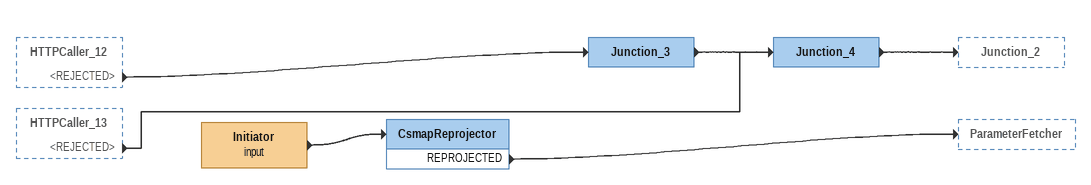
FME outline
HTTPCaller_12 [outside]
    <REJECTED> -> Junction_3
HTTPCaller_13 [outside]
    <REJECTED> -> Junction_4
Initiator (input)
    -> CsmapReprojector
CsmapReprojector
    REPROJECTED -> ParameterFetcher
Junction_3
    -> Junction_4
Junction_4
    -> Junction_2
